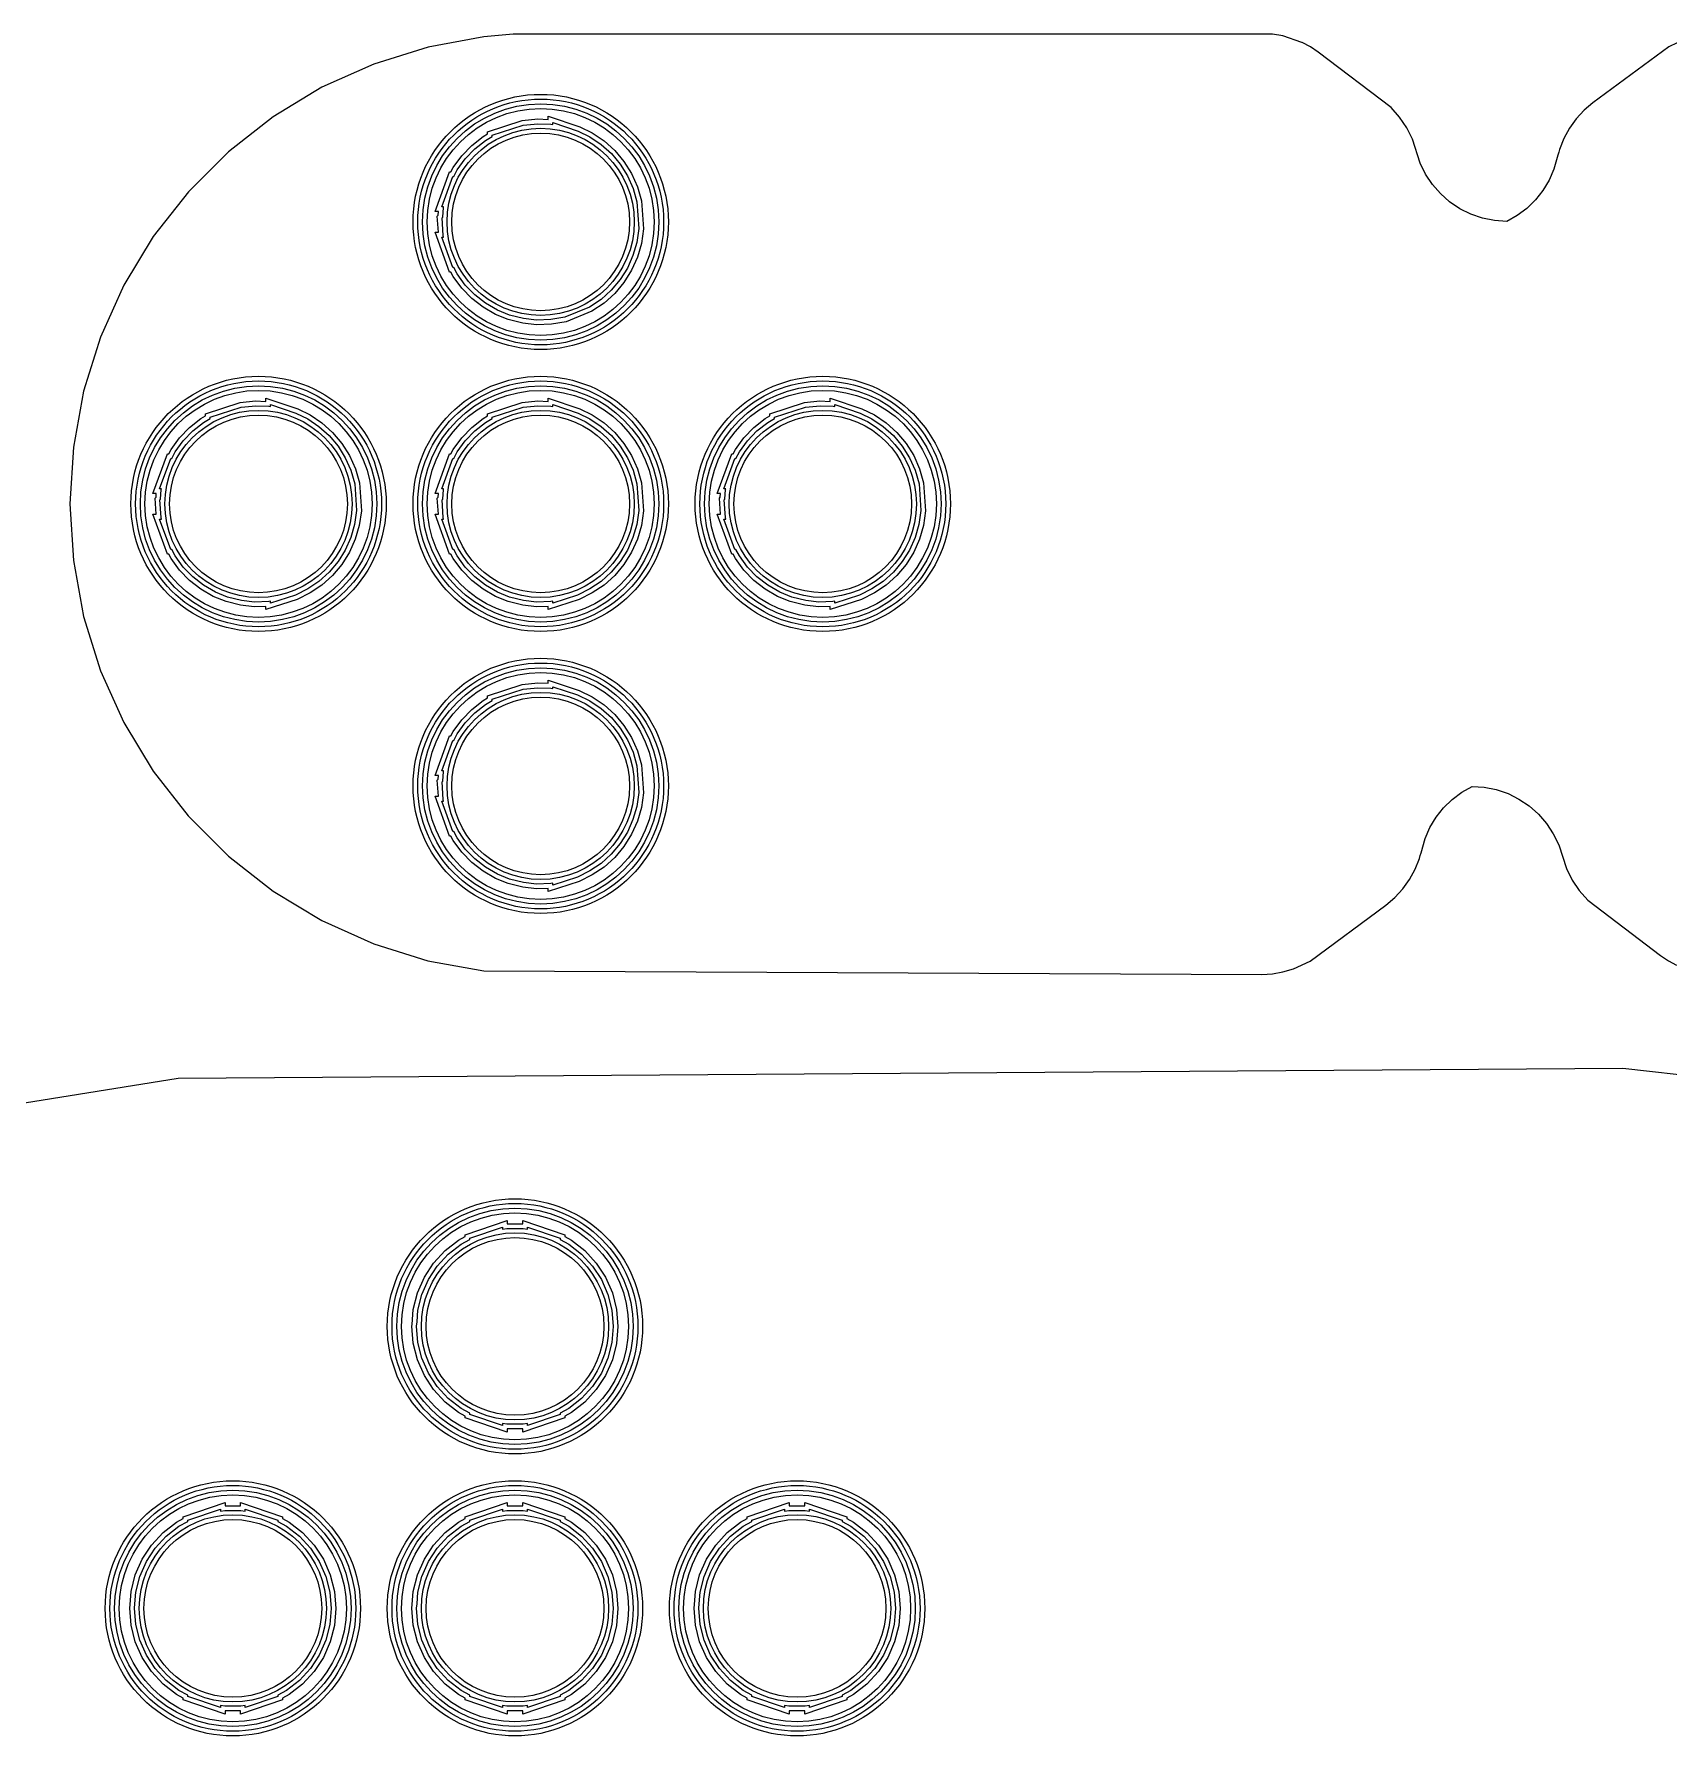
# Model space of a CAD drawing. Header units: millimetres. Extents: x -214 to 214, y -114 to 114.
# Drawn here: x -79.06 to -44.29, y 28.78 to 65 of the extents above; entities that cross this region are included whole.
import ezdxf

# ---------------------------------------------------------------- set-up
doc = ezdxf.new("R2010")
doc.units = ezdxf.units.MM
doc.layers.add('1', color=7, linetype='CONTINUOUS')

msp = doc.modelspace()

# ---------------------------------------------------------------- linework, layer by layer
at = {"layer": '1', "color": 0}
for p, q in [((-69.49, 64.936), (-70.679, 64.718)), ((-68.866, 64.992), (-69.49, 64.936)), ((-52.722, 64.996), (-68.866, 64.992)), ((-52.498, 64.958), (-52.722, 64.996)), ((-52.093, 64.818), (-52.498, 64.958)), ((-43.936, 64.892), (-44.291, 64.727)), ((-70.679, 64.718), (-71.833, 64.358)), ((-52.086, 64.814), (-52.093, 64.818)), ((-51.914, 64.723), (-52.086, 64.814)), ((-51.745, 64.61), (-51.914, 64.723)), ((-50.197, 63.43), (-51.745, 64.61)), ((-44.291, 64.727), (-45.905, 63.535)), ((-71.833, 64.358), (-72.935, 63.863)), ((-72.935, 63.863), (-73.969, 63.237)), ((-50.016, 63.227), (-50.197, 63.43)), ((-46.094, 63.374), (-46.262, 63.192)), ((-45.905, 63.535), (-46.094, 63.374)), ((-73.969, 63.237), (-74.921, 62.492)), ((-49.864, 63.002), (-50.016, 63.227)), ((-46.262, 63.192), (-46.405, 62.99)), ((-49.745, 62.757), (-49.864, 63.002)), ((-49.578, 62.252), (-49.745, 62.757)), ((-46.524, 62.772), (-46.615, 62.541)), ((-46.405, 62.99), (-46.524, 62.772)), ((-74.921, 62.492), (-75.776, 61.637)), ((-46.649, 62.422), (-46.736, 62.118)), ((-46.633, 62.482), (-46.649, 62.422)), ((-46.615, 62.541), (-46.633, 62.482)), ((-49.463, 62.016), (-49.578, 62.252)), ((-49.319, 61.797), (-49.463, 62.016)), ((-46.736, 62.118), (-46.838, 61.885)), ((-75.776, 61.637), (-76.521, 60.686)), ((-49.148, 61.6), (-49.319, 61.797)), ((-48.952, 61.426), (-49.148, 61.6)), ((-46.97, 61.665), (-47.129, 61.465)), ((-46.838, 61.885), (-46.97, 61.665)), ((-48.734, 61.279), (-48.952, 61.426)), ((-48.501, 61.163), (-48.734, 61.279)), ((-47.311, 61.287), (-47.515, 61.135)), ((-47.129, 61.465), (-47.311, 61.287)), ((-48.252, 61.078), (-48.501, 61.163)), ((-47.995, 61.026), (-48.252, 61.078)), ((-47.736, 61.009), (-47.995, 61.026)), ((-47.515, 61.135), (-47.736, 61.009)), ((-76.521, 60.686), (-77.147, 59.651)), ((-77.147, 59.651), (-77.643, 58.549)), ((-77.643, 58.549), (-78.003, 57.395)), ((-78.003, 57.395), (-78.221, 56.205)), ((-78.221, 56.205), (-78.294, 54.999)), ((-78.294, 54.999), (-78.221, 53.793)), ((-78.221, 53.793), (-78.003, 52.604)), ((-78.003, 52.604), (-77.643, 51.45)), ((-77.643, 51.45), (-77.147, 50.348)), ((-77.147, 50.348), (-76.521, 49.313)), ((-76.521, 49.313), (-75.777, 48.362)), ((-48.696, 48.863), (-48.475, 48.989)), ((-48.475, 48.989), (-48.216, 48.972)), ((-48.216, 48.972), (-47.959, 48.92)), ((-47.959, 48.92), (-47.71, 48.835)), ((-49.241, 48.332), (-49.083, 48.532)), ((-49.083, 48.532), (-48.9, 48.71)), ((-48.9, 48.71), (-48.696, 48.863)), ((-47.71, 48.835), (-47.477, 48.719)), ((-47.477, 48.719), (-47.258, 48.572)), ((-47.258, 48.572), (-47.062, 48.398)), ((-75.777, 48.362), (-74.922, 47.507)), ((-49.373, 48.113), (-49.241, 48.332)), ((-47.062, 48.398), (-46.892, 48.201)), ((-46.892, 48.201), (-46.748, 47.982)), ((-49.561, 47.577), (-49.475, 47.881)), ((-49.475, 47.881), (-49.373, 48.113)), ((-46.748, 47.982), (-46.633, 47.746)), ((-74.922, 47.507), (-73.97, 46.761)), ((-49.686, 47.226), (-49.595, 47.457)), ((-49.595, 47.457), (-49.577, 47.516)), ((-49.577, 47.516), (-49.561, 47.576)), ((-49.561, 47.576), (-49.561, 47.577)), ((-46.633, 47.746), (-46.465, 47.241)), ((-49.805, 47.008), (-49.686, 47.226)), ((-46.465, 47.241), (-46.346, 46.996)), ((-73.97, 46.761), (-72.936, 46.135)), ((-50.117, 46.624), (-49.949, 46.806)), ((-49.949, 46.806), (-49.805, 47.008)), ((-46.346, 46.996), (-46.195, 46.771)), ((-46.195, 46.771), (-46.014, 46.568)), ((-51.92, 45.271), (-50.306, 46.463)), ((-50.306, 46.463), (-50.117, 46.624)), ((-46.014, 46.568), (-44.465, 45.388)), ((-72.936, 46.135), (-71.834, 45.64)), ((-71.834, 45.64), (-70.68, 45.28)), ((-70.68, 45.28), (-69.49, 45.062)), ((-52.275, 45.106), (-51.92, 45.271)), ((-44.465, 45.388), (-44.297, 45.275)), ((-44.297, 45.275), (-44.125, 45.184)), ((-69.49, 45.062), (-52.948, 44.989)), ((-52.948, 44.989), (-52.722, 45.002)), ((-52.722, 45.002), (-52.498, 45.04)), ((-52.498, 45.04), (-52.275, 45.106)), ((-75.992, 42.776), (-82.304, 41.753)), ((-45.269, 42.989), (-75.992, 42.776)), ((21.179, 35.509), (-45.269, 42.989))]:
    msp.add_line(p, q, dxfattribs=at)
at = {"layer": '1', "color": 1}
for p, q in [((-69.412, 62.917), (-68.675, 63.155)), ((-69.312, 62.845), (-68.654, 63.057)), ((-68.675, 63.155), (-68.346, 63.189)), ((-68.654, 63.057), (-68.342, 63.088)), ((-68.346, 63.189), (-68.126, 63.181)), ((-68.342, 63.088), (-68.066, 63.078)), ((-68.126, 63.181), (-68.126, 63.25)), ((-68.126, 63.25), (-67.45, 63.025)), ((-68.066, 63.078), (-68.026, 63.071)), ((-68.026, 63.071), (-68.026, 63.111)), ((-68.026, 63.111), (-67.488, 62.932)), ((-67.45, 63.025), (-67.187, 62.895)), ((-69.75, 62.627), (-69.509, 62.814)), ((-69.683, 62.552), (-69.453, 62.731)), ((-69.509, 62.814), (-69.412, 62.87)), ((-69.453, 62.731), (-69.312, 62.813)), ((-69.412, 62.87), (-69.412, 62.917)), ((-69.312, 62.813), (-69.312, 62.845)), ((-67.488, 62.932), (-67.237, 62.808)), ((-67.237, 62.808), (-66.998, 62.647)), ((-67.187, 62.895), (-66.936, 62.726)), ((-66.998, 62.647), (-66.78, 62.451)), ((-66.936, 62.726), (-66.708, 62.521)), ((-70.142, 62.159), (-69.962, 62.406)), ((-70.057, 62.106), (-69.886, 62.342)), ((-69.962, 62.406), (-69.75, 62.627)), ((-69.886, 62.342), (-69.683, 62.552)), ((-66.78, 62.451), (-66.593, 62.228)), ((-66.708, 62.521), (-66.512, 62.287)), ((-66.512, 62.287), (-66.35, 62.029)), ((-70.53, 61.221), (-70.221, 62.067)), ((-70.387, 61.321), (-70.151, 61.967)), ((-70.221, 62.067), (-70.191, 62.067)), ((-70.191, 62.067), (-70.142, 62.159)), ((-70.151, 61.967), (-70.13, 61.967)), ((-70.13, 61.967), (-70.057, 62.106)), ((-66.593, 62.228), (-66.438, 61.981)), ((-66.438, 61.981), (-66.319, 61.713)), ((-66.35, 62.029), (-66.224, 61.748)), ((-66.319, 61.713), (-66.237, 61.427)), ((-66.224, 61.748), (-66.138, 61.444)), ((-70.458, 61.221), (-70.53, 61.221)), ((-70.464, 61.142), (-70.458, 61.221)), ((-70.347, 61.321), (-70.387, 61.321)), ((-70.366, 61.098), (-70.351, 61.303)), ((-70.351, 61.303), (-70.347, 61.321)), ((-66.237, 61.427), (-66.197, 60.858)), ((-66.138, 61.444), (-66.097, 60.854)), ((-70.483, 61.123), (-70.464, 61.142)), ((-70.459, 60.777), (-70.483, 61.123)), ((-70.38, 61.085), (-70.366, 61.098)), ((-70.354, 60.709), (-70.38, 61.085)), ((-66.197, 60.858), (-66.239, 60.563)), ((-66.097, 60.854), (-66.141, 60.542)), ((-70.221, 59.931), (-70.53, 60.777)), ((-70.53, 60.777), (-70.459, 60.777)), ((-70.151, 60.031), (-70.387, 60.677)), ((-70.387, 60.677), (-70.347, 60.677)), ((-70.347, 60.677), (-70.354, 60.709)), ((-66.239, 60.563), (-66.32, 60.282)), ((-66.141, 60.542), (-66.225, 60.248)), ((-66.32, 60.282), (-66.438, 60.017)), ((-66.225, 60.248), (-66.35, 59.969)), ((-70.191, 59.931), (-70.221, 59.931)), ((-70.142, 59.839), (-70.191, 59.931)), ((-70.13, 60.031), (-70.151, 60.031)), ((-69.962, 59.592), (-70.142, 59.839)), ((-70.057, 59.892), (-70.13, 60.031)), ((-69.886, 59.656), (-70.057, 59.892)), ((-66.593, 59.77), (-66.781, 59.546)), ((-66.438, 60.017), (-66.593, 59.77)), ((-66.35, 59.969), (-66.512, 59.711)), ((-69.75, 59.371), (-69.962, 59.592)), ((-69.683, 59.446), (-69.886, 59.656)), ((-69.453, 59.267), (-69.683, 59.446)), ((-66.781, 59.546), (-66.998, 59.351)), ((-66.709, 59.476), (-66.936, 59.272)), ((-66.512, 59.711), (-66.709, 59.476)), ((-69.509, 59.184), (-69.75, 59.371)), ((-69.245, 59.03), (-69.509, 59.184)), ((-69.2, 59.12), (-69.453, 59.267)), ((-68.975, 58.92), (-69.245, 59.03)), ((-68.944, 59.016), (-69.2, 59.12)), ((-67.244, 59.185), (-67.77, 58.972)), ((-67.196, 59.097), (-67.743, 58.875)), ((-66.998, 59.351), (-67.244, 59.185)), ((-66.936, 59.272), (-67.196, 59.097)), ((-68.665, 58.842), (-68.975, 58.92)), ((-68.647, 58.941), (-68.944, 59.016)), ((-68.374, 58.811), (-68.665, 58.842)), ((-68.37, 58.911), (-68.647, 58.941)), ((-68.056, 58.82), (-68.374, 58.811)), ((-68.067, 58.92), (-68.37, 58.911)), ((-67.77, 58.972), (-68.067, 58.92)), ((-67.743, 58.875), (-68.056, 58.82)), ((-74.126, 57.181), (-74.126, 57.25)), ((-74.126, 57.25), (-73.45, 57.025)), ((-68.126, 57.181), (-68.126, 57.25)), ((-68.126, 57.25), (-67.45, 57.025)), ((-62.126, 57.181), (-62.126, 57.25)), ((-62.126, 57.25), (-61.45, 57.025)), ((-75.509, 56.814), (-75.412, 56.87)), ((-75.412, 56.917), (-74.675, 57.155)), ((-75.412, 56.87), (-75.412, 56.917)), ((-75.312, 56.845), (-74.654, 57.057)), ((-74.675, 57.155), (-74.346, 57.189)), ((-74.654, 57.057), (-74.342, 57.088)), ((-74.346, 57.189), (-74.126, 57.181)), ((-74.342, 57.088), (-74.066, 57.078)), ((-74.066, 57.078), (-74.026, 57.071)), ((-74.026, 57.071), (-74.026, 57.111)), ((-74.026, 57.111), (-73.488, 56.932)), ((-73.488, 56.932), (-73.237, 56.808)), ((-73.45, 57.025), (-73.187, 56.895)), ((-73.187, 56.895), (-72.936, 56.726)), ((-69.509, 56.814), (-69.412, 56.87)), ((-69.412, 56.917), (-68.675, 57.155)), ((-69.412, 56.87), (-69.412, 56.917)), ((-69.312, 56.845), (-68.654, 57.057)), ((-68.675, 57.155), (-68.346, 57.189)), ((-68.654, 57.057), (-68.342, 57.088)), ((-68.346, 57.189), (-68.126, 57.181)), ((-68.342, 57.088), (-68.066, 57.078)), ((-68.066, 57.078), (-68.026, 57.071)), ((-68.026, 57.071), (-68.026, 57.111)), ((-68.026, 57.111), (-67.488, 56.932)), ((-67.488, 56.932), (-67.237, 56.808)), ((-67.45, 57.025), (-67.187, 56.895)), ((-67.187, 56.895), (-66.936, 56.726)), ((-63.509, 56.814), (-63.412, 56.87)), ((-63.412, 56.917), (-62.675, 57.155)), ((-63.412, 56.87), (-63.412, 56.917)), ((-63.312, 56.845), (-62.654, 57.057)), ((-62.675, 57.155), (-62.346, 57.189)), ((-62.654, 57.057), (-62.342, 57.088)), ((-62.346, 57.189), (-62.126, 57.181)), ((-62.342, 57.088), (-62.066, 57.078)), ((-62.066, 57.078), (-62.026, 57.071)), ((-62.026, 57.071), (-62.026, 57.111)), ((-62.026, 57.111), (-61.488, 56.932)), ((-61.488, 56.932), (-61.237, 56.808)), ((-61.45, 57.025), (-61.187, 56.895)), ((-61.187, 56.895), (-60.936, 56.726)), ((-75.962, 56.406), (-75.75, 56.627)), ((-75.886, 56.342), (-75.683, 56.552)), ((-75.75, 56.627), (-75.509, 56.814)), ((-75.683, 56.552), (-75.453, 56.731)), ((-75.453, 56.731), (-75.312, 56.813)), ((-75.312, 56.813), (-75.312, 56.845)), ((-73.237, 56.808), (-72.998, 56.647)), ((-72.998, 56.647), (-72.78, 56.451)), ((-72.936, 56.726), (-72.708, 56.521)), ((-72.708, 56.521), (-72.512, 56.287)), ((-69.962, 56.406), (-69.75, 56.627)), ((-69.886, 56.342), (-69.683, 56.552)), ((-69.75, 56.627), (-69.509, 56.814)), ((-69.683, 56.552), (-69.453, 56.731)), ((-69.453, 56.731), (-69.312, 56.813)), ((-69.312, 56.813), (-69.312, 56.845)), ((-67.237, 56.808), (-66.998, 56.647)), ((-66.998, 56.647), (-66.78, 56.451)), ((-66.936, 56.726), (-66.708, 56.521)), ((-66.708, 56.521), (-66.512, 56.287)), ((-63.962, 56.406), (-63.75, 56.627)), ((-63.886, 56.342), (-63.683, 56.552)), ((-63.75, 56.627), (-63.509, 56.814)), ((-63.683, 56.552), (-63.453, 56.731)), ((-63.453, 56.731), (-63.312, 56.813)), ((-63.312, 56.813), (-63.312, 56.845)), ((-61.237, 56.808), (-60.998, 56.647)), ((-60.998, 56.647), (-60.78, 56.451)), ((-60.936, 56.726), (-60.708, 56.521)), ((-60.708, 56.521), (-60.512, 56.287)), ((-76.191, 56.067), (-76.142, 56.159)), ((-76.142, 56.159), (-75.962, 56.406)), ((-76.057, 56.106), (-75.886, 56.342)), ((-72.78, 56.451), (-72.593, 56.228)), ((-72.593, 56.228), (-72.438, 55.981)), ((-72.512, 56.287), (-72.35, 56.029)), ((-70.191, 56.067), (-70.142, 56.159)), ((-70.142, 56.159), (-69.962, 56.406)), ((-70.057, 56.106), (-69.886, 56.342)), ((-66.78, 56.451), (-66.593, 56.228)), ((-66.593, 56.228), (-66.438, 55.981)), ((-66.512, 56.287), (-66.35, 56.029)), ((-64.191, 56.067), (-64.142, 56.159)), ((-64.142, 56.159), (-63.962, 56.406)), ((-64.057, 56.106), (-63.886, 56.342)), ((-60.78, 56.451), (-60.593, 56.228)), ((-60.593, 56.228), (-60.438, 55.981)), ((-60.512, 56.287), (-60.35, 56.029)), ((-76.53, 55.221), (-76.221, 56.067)), ((-76.387, 55.321), (-76.151, 55.967)), ((-76.221, 56.067), (-76.191, 56.067)), ((-76.151, 55.967), (-76.13, 55.967)), ((-76.13, 55.967), (-76.057, 56.106)), ((-72.438, 55.981), (-72.319, 55.713)), ((-72.35, 56.029), (-72.224, 55.748)), ((-70.53, 55.221), (-70.221, 56.067)), ((-70.387, 55.321), (-70.151, 55.967)), ((-70.221, 56.067), (-70.191, 56.067)), ((-70.151, 55.967), (-70.13, 55.967)), ((-70.13, 55.967), (-70.057, 56.106)), ((-66.438, 55.981), (-66.319, 55.713)), ((-66.35, 56.029), (-66.224, 55.748)), ((-64.53, 55.221), (-64.221, 56.067)), ((-64.387, 55.321), (-64.151, 55.967)), ((-64.221, 56.067), (-64.191, 56.067)), ((-64.151, 55.967), (-64.13, 55.967)), ((-64.13, 55.967), (-64.057, 56.106)), ((-60.438, 55.981), (-60.319, 55.713)), ((-60.35, 56.029), (-60.224, 55.748)), ((-72.319, 55.713), (-72.237, 55.427)), ((-72.237, 55.427), (-72.197, 54.858)), ((-72.224, 55.748), (-72.138, 55.444)), ((-72.138, 55.444), (-72.097, 54.854)), ((-66.319, 55.713), (-66.237, 55.427)), ((-66.237, 55.427), (-66.197, 54.858)), ((-66.224, 55.748), (-66.138, 55.444)), ((-66.138, 55.444), (-66.097, 54.854)), ((-60.319, 55.713), (-60.237, 55.427)), ((-60.237, 55.427), (-60.197, 54.858)), ((-60.224, 55.748), (-60.138, 55.444)), ((-60.138, 55.444), (-60.097, 54.854)), ((-76.458, 55.221), (-76.53, 55.221)), ((-76.483, 55.123), (-76.464, 55.142)), ((-76.459, 54.777), (-76.483, 55.123)), ((-76.464, 55.142), (-76.458, 55.221)), ((-76.347, 55.321), (-76.387, 55.321)), ((-76.38, 55.085), (-76.366, 55.098)), ((-76.354, 54.709), (-76.38, 55.085)), ((-76.366, 55.098), (-76.351, 55.303)), ((-76.351, 55.303), (-76.347, 55.321)), ((-70.458, 55.221), (-70.53, 55.221)), ((-70.483, 55.123), (-70.464, 55.142)), ((-70.459, 54.777), (-70.483, 55.123)), ((-70.464, 55.142), (-70.458, 55.221)), ((-70.347, 55.321), (-70.387, 55.321)), ((-70.38, 55.085), (-70.366, 55.098)), ((-70.354, 54.709), (-70.38, 55.085)), ((-70.366, 55.098), (-70.351, 55.303)), ((-70.351, 55.303), (-70.347, 55.321)), ((-64.458, 55.221), (-64.53, 55.221)), ((-64.483, 55.123), (-64.464, 55.142)), ((-64.459, 54.777), (-64.483, 55.123)), ((-64.464, 55.142), (-64.458, 55.221)), ((-64.347, 55.321), (-64.387, 55.321)), ((-64.38, 55.085), (-64.366, 55.098)), ((-64.354, 54.709), (-64.38, 55.085)), ((-64.366, 55.098), (-64.351, 55.303)), ((-64.351, 55.303), (-64.347, 55.321)), ((-76.221, 53.931), (-76.53, 54.777)), ((-76.53, 54.777), (-76.459, 54.777)), ((-76.347, 54.677), (-76.354, 54.709)), ((-72.197, 54.858), (-72.239, 54.563)), ((-72.097, 54.854), (-72.141, 54.542)), ((-70.221, 53.931), (-70.53, 54.777)), ((-70.53, 54.777), (-70.459, 54.777)), ((-70.347, 54.677), (-70.354, 54.709)), ((-66.197, 54.858), (-66.239, 54.563)), ((-66.097, 54.854), (-66.141, 54.542)), ((-64.221, 53.931), (-64.53, 54.777)), ((-64.53, 54.777), (-64.459, 54.777)), ((-64.347, 54.677), (-64.354, 54.709)), ((-60.197, 54.858), (-60.239, 54.563)), ((-60.097, 54.854), (-60.141, 54.542)), ((-76.151, 54.031), (-76.387, 54.677)), ((-76.387, 54.677), (-76.347, 54.677)), ((-72.239, 54.563), (-72.32, 54.282)), ((-72.141, 54.542), (-72.225, 54.248)), ((-70.151, 54.031), (-70.387, 54.677)), ((-70.387, 54.677), (-70.347, 54.677)), ((-66.239, 54.563), (-66.32, 54.282)), ((-66.141, 54.542), (-66.225, 54.248)), ((-64.151, 54.031), (-64.387, 54.677)), ((-64.387, 54.677), (-64.347, 54.677)), ((-60.239, 54.563), (-60.32, 54.282)), ((-60.141, 54.542), (-60.225, 54.248)), ((-76.13, 54.031), (-76.151, 54.031)), ((-76.057, 53.892), (-76.13, 54.031)), ((-72.438, 54.017), (-72.593, 53.77)), ((-72.35, 53.969), (-72.512, 53.711)), ((-72.32, 54.282), (-72.438, 54.017)), ((-72.225, 54.248), (-72.35, 53.969)), ((-70.13, 54.031), (-70.151, 54.031)), ((-70.057, 53.892), (-70.13, 54.031)), ((-66.438, 54.017), (-66.593, 53.77)), ((-66.35, 53.969), (-66.512, 53.711)), ((-66.32, 54.282), (-66.438, 54.017)), ((-66.225, 54.248), (-66.35, 53.969)), ((-64.13, 54.031), (-64.151, 54.031)), ((-64.057, 53.892), (-64.13, 54.031)), ((-60.438, 54.017), (-60.593, 53.77)), ((-60.35, 53.969), (-60.512, 53.711)), ((-60.32, 54.282), (-60.438, 54.017)), ((-60.225, 54.248), (-60.35, 53.969)), ((-76.191, 53.931), (-76.221, 53.931)), ((-76.142, 53.839), (-76.191, 53.931)), ((-75.962, 53.592), (-76.142, 53.839)), ((-75.886, 53.656), (-76.057, 53.892)), ((-75.683, 53.446), (-75.886, 53.656)), ((-72.593, 53.77), (-72.781, 53.546)), ((-72.512, 53.711), (-72.709, 53.476)), ((-70.191, 53.931), (-70.221, 53.931)), ((-70.142, 53.839), (-70.191, 53.931)), ((-69.962, 53.592), (-70.142, 53.839)), ((-69.886, 53.656), (-70.057, 53.892)), ((-69.683, 53.446), (-69.886, 53.656)), ((-66.593, 53.77), (-66.781, 53.546)), ((-66.512, 53.711), (-66.709, 53.476)), ((-64.191, 53.931), (-64.221, 53.931)), ((-64.142, 53.839), (-64.191, 53.931)), ((-63.962, 53.592), (-64.142, 53.839)), ((-63.886, 53.656), (-64.057, 53.892)), ((-63.683, 53.446), (-63.886, 53.656)), ((-60.593, 53.77), (-60.781, 53.546)), ((-60.512, 53.711), (-60.709, 53.476)), ((-75.75, 53.371), (-75.962, 53.592)), ((-75.509, 53.184), (-75.75, 53.371)), ((-75.453, 53.267), (-75.683, 53.446)), ((-75.2, 53.12), (-75.453, 53.267)), ((-72.998, 53.351), (-73.238, 53.189)), ((-72.936, 53.272), (-73.187, 53.103)), ((-72.781, 53.546), (-72.998, 53.351)), ((-72.709, 53.476), (-72.936, 53.272)), ((-69.75, 53.371), (-69.962, 53.592)), ((-69.509, 53.184), (-69.75, 53.371)), ((-69.453, 53.267), (-69.683, 53.446)), ((-69.2, 53.12), (-69.453, 53.267)), ((-66.998, 53.351), (-67.238, 53.189)), ((-66.936, 53.272), (-67.187, 53.103)), ((-66.781, 53.546), (-66.998, 53.351)), ((-66.709, 53.476), (-66.936, 53.272)), ((-63.75, 53.371), (-63.962, 53.592)), ((-63.509, 53.184), (-63.75, 53.371)), ((-63.453, 53.267), (-63.683, 53.446)), ((-63.2, 53.12), (-63.453, 53.267)), ((-60.998, 53.351), (-61.238, 53.189)), ((-60.936, 53.272), (-61.187, 53.103)), ((-60.781, 53.546), (-60.998, 53.351)), ((-60.709, 53.476), (-60.936, 53.272)), ((-75.245, 53.03), (-75.509, 53.184)), ((-74.975, 52.92), (-75.245, 53.03)), ((-74.944, 53.016), (-75.2, 53.12)), ((-74.665, 52.842), (-74.975, 52.92)), ((-74.647, 52.941), (-74.944, 53.016)), ((-74.37, 52.911), (-74.647, 52.941)), ((-74.067, 52.92), (-74.37, 52.911)), ((-73.463, 52.967), (-74.126, 52.75)), ((-74.026, 52.927), (-74.067, 52.92)), ((-73.5, 53.06), (-74.026, 52.888)), ((-74.026, 52.888), (-74.026, 52.927)), ((-73.238, 53.189), (-73.5, 53.06)), ((-73.187, 53.103), (-73.463, 52.967)), ((-69.245, 53.03), (-69.509, 53.184)), ((-68.975, 52.92), (-69.245, 53.03)), ((-68.944, 53.016), (-69.2, 53.12)), ((-68.665, 52.842), (-68.975, 52.92)), ((-68.647, 52.941), (-68.944, 53.016)), ((-68.37, 52.911), (-68.647, 52.941)), ((-68.067, 52.92), (-68.37, 52.911)), ((-67.463, 52.967), (-68.126, 52.75)), ((-68.026, 52.927), (-68.067, 52.92)), ((-67.5, 53.06), (-68.026, 52.888)), ((-68.026, 52.888), (-68.026, 52.927)), ((-67.238, 53.189), (-67.5, 53.06)), ((-67.187, 53.103), (-67.463, 52.967)), ((-63.245, 53.03), (-63.509, 53.184)), ((-62.975, 52.92), (-63.245, 53.03)), ((-62.944, 53.016), (-63.2, 53.12)), ((-62.665, 52.842), (-62.975, 52.92)), ((-62.647, 52.941), (-62.944, 53.016)), ((-62.37, 52.911), (-62.647, 52.941)), ((-62.067, 52.92), (-62.37, 52.911)), ((-61.463, 52.967), (-62.126, 52.75)), ((-62.026, 52.927), (-62.067, 52.92)), ((-61.5, 53.06), (-62.026, 52.888)), ((-62.026, 52.888), (-62.026, 52.927)), ((-61.238, 53.189), (-61.5, 53.06)), ((-61.187, 53.103), (-61.463, 52.967)), ((-74.374, 52.811), (-74.665, 52.842)), ((-74.126, 52.818), (-74.374, 52.811)), ((-74.126, 52.75), (-74.126, 52.818)), ((-68.374, 52.811), (-68.665, 52.842)), ((-68.126, 52.818), (-68.374, 52.811)), ((-68.126, 52.75), (-68.126, 52.818)), ((-62.374, 52.811), (-62.665, 52.842)), ((-62.126, 52.818), (-62.374, 52.811)), ((-62.126, 52.75), (-62.126, 52.818)), ((-69.412, 50.917), (-68.675, 51.155)), ((-68.675, 51.155), (-68.346, 51.189)), ((-68.654, 51.057), (-68.342, 51.088)), ((-68.346, 51.189), (-68.126, 51.181)), ((-68.342, 51.088), (-68.066, 51.078)), ((-68.126, 51.181), (-68.126, 51.248)), ((-68.126, 51.248), (-67.463, 51.031)), ((-68.066, 51.078), (-68.026, 51.071)), ((-68.026, 51.071), (-68.026, 51.11)), ((-68.026, 51.11), (-67.5, 50.938)), ((-69.75, 50.627), (-69.509, 50.814)), ((-69.683, 50.552), (-69.453, 50.731)), ((-69.509, 50.814), (-69.412, 50.87)), ((-69.453, 50.731), (-69.312, 50.813)), ((-69.412, 50.87), (-69.412, 50.917)), ((-69.312, 50.845), (-68.654, 51.057)), ((-69.312, 50.813), (-69.312, 50.845)), ((-67.5, 50.938), (-67.238, 50.809)), ((-67.463, 51.031), (-67.187, 50.895)), ((-67.238, 50.809), (-66.998, 50.647)), ((-67.187, 50.895), (-66.936, 50.726)), ((-66.936, 50.726), (-66.708, 50.521)), ((-70.142, 50.159), (-69.962, 50.406)), ((-70.057, 50.106), (-69.886, 50.342)), ((-69.962, 50.406), (-69.75, 50.627)), ((-69.886, 50.342), (-69.683, 50.552)), ((-66.998, 50.647), (-66.78, 50.451)), ((-66.78, 50.451), (-66.593, 50.228)), ((-66.708, 50.521), (-66.512, 50.287)), ((-70.53, 49.221), (-70.221, 50.067)), ((-70.221, 50.067), (-70.191, 50.067)), ((-70.191, 50.067), (-70.142, 50.159)), ((-70.13, 49.967), (-70.057, 50.106)), ((-66.593, 50.228), (-66.438, 49.981)), ((-66.512, 50.287), (-66.35, 50.029)), ((-66.438, 49.981), (-66.319, 49.713)), ((-66.35, 50.029), (-66.224, 49.748)), ((-70.387, 49.321), (-70.151, 49.967)), ((-70.151, 49.967), (-70.13, 49.967)), ((-66.319, 49.713), (-66.237, 49.427)), ((-66.224, 49.748), (-66.138, 49.444)), ((-70.347, 49.321), (-70.387, 49.321)), ((-70.366, 49.098), (-70.351, 49.303)), ((-70.351, 49.303), (-70.347, 49.321)), ((-66.237, 49.427), (-66.197, 48.858)), ((-66.138, 49.444), (-66.097, 48.854)), ((-70.458, 49.221), (-70.53, 49.221)), ((-70.483, 49.123), (-70.464, 49.142)), ((-70.459, 48.777), (-70.483, 49.123)), ((-70.464, 49.142), (-70.458, 49.221)), ((-70.38, 49.085), (-70.366, 49.098)), ((-70.354, 48.709), (-70.38, 49.085)), ((-70.221, 47.931), (-70.53, 48.777)), ((-70.53, 48.777), (-70.459, 48.777)), ((-70.151, 48.031), (-70.387, 48.677)), ((-70.387, 48.677), (-70.347, 48.677)), ((-70.347, 48.677), (-70.354, 48.709)), ((-66.239, 48.563), (-66.32, 48.282)), ((-66.197, 48.858), (-66.239, 48.563)), ((-66.141, 48.542), (-66.225, 48.248)), ((-66.097, 48.854), (-66.141, 48.542)), ((-66.32, 48.282), (-66.438, 48.017)), ((-66.225, 48.248), (-66.35, 47.969)), ((-70.191, 47.931), (-70.221, 47.931)), ((-70.142, 47.839), (-70.191, 47.931)), ((-70.13, 48.031), (-70.151, 48.031)), ((-69.962, 47.592), (-70.142, 47.839)), ((-70.057, 47.892), (-70.13, 48.031)), ((-69.886, 47.656), (-70.057, 47.892)), ((-66.438, 48.017), (-66.593, 47.77)), ((-66.35, 47.969), (-66.512, 47.711)), ((-69.75, 47.371), (-69.962, 47.592)), ((-69.683, 47.446), (-69.886, 47.656)), ((-69.453, 47.267), (-69.683, 47.446)), ((-66.781, 47.546), (-66.998, 47.351)), ((-66.709, 47.476), (-66.936, 47.272)), ((-66.593, 47.77), (-66.781, 47.546)), ((-66.512, 47.711), (-66.709, 47.476)), ((-69.509, 47.184), (-69.75, 47.371)), ((-69.245, 47.03), (-69.509, 47.184)), ((-69.2, 47.12), (-69.453, 47.267)), ((-68.944, 47.016), (-69.2, 47.12)), ((-67.238, 47.189), (-67.5, 47.06)), ((-67.187, 47.103), (-67.463, 46.967)), ((-66.998, 47.351), (-67.238, 47.189)), ((-66.936, 47.272), (-67.187, 47.103)), ((-68.975, 46.92), (-69.245, 47.03)), ((-68.665, 46.842), (-68.975, 46.92)), ((-68.647, 46.941), (-68.944, 47.016)), ((-68.374, 46.811), (-68.665, 46.842)), ((-68.37, 46.911), (-68.647, 46.941)), ((-68.126, 46.818), (-68.374, 46.811)), ((-68.067, 46.92), (-68.37, 46.911)), ((-67.463, 46.967), (-68.126, 46.75)), ((-68.126, 46.75), (-68.126, 46.818)), ((-68.026, 46.927), (-68.067, 46.92)), ((-67.5, 47.06), (-68.026, 46.888)), ((-68.026, 46.888), (-68.026, 46.927)), ((-69.889, 39.446), (-68.995, 39.753)), ((-69.789, 39.375), (-69.095, 39.613)), ((-69.095, 39.613), (-69.095, 39.568)), ((-69.095, 39.568), (-69.002, 39.584)), ((-69.002, 39.584), (-68.659, 39.584)), ((-68.995, 39.753), (-68.995, 39.684)), ((-68.995, 39.684), (-68.666, 39.684)), ((-68.666, 39.684), (-68.666, 39.753)), ((-68.666, 39.753), (-67.772, 39.446)), ((-68.659, 39.584), (-68.566, 39.568)), ((-68.566, 39.568), (-68.566, 39.613)), ((-68.566, 39.613), (-67.872, 39.375)), ((-70.561, 38.845), (-70.315, 39.111)), ((-70.315, 39.111), (-70.03, 39.334)), ((-70.247, 39.038), (-69.975, 39.25)), ((-70.03, 39.334), (-69.889, 39.41)), ((-69.975, 39.25), (-69.789, 39.35)), ((-69.889, 39.41), (-69.889, 39.446)), ((-69.789, 39.35), (-69.789, 39.375)), ((-67.872, 39.375), (-67.872, 39.35)), ((-67.872, 39.35), (-67.686, 39.25)), ((-67.772, 39.446), (-67.772, 39.41)), ((-67.772, 39.41), (-67.631, 39.334)), ((-67.686, 39.25), (-67.414, 39.038)), ((-67.631, 39.334), (-67.346, 39.111)), ((-67.346, 39.111), (-67.1, 38.845)), ((-70.757, 38.543), (-70.561, 38.845)), ((-70.668, 38.496), (-70.481, 38.783)), ((-70.481, 38.783), (-70.247, 39.038)), ((-67.414, 39.038), (-67.18, 38.783)), ((-67.18, 38.783), (-66.993, 38.496)), ((-67.1, 38.845), (-66.904, 38.543)), ((-70.904, 38.211), (-70.757, 38.543)), ((-70.809, 38.178), (-70.668, 38.496)), ((-66.993, 38.496), (-66.852, 38.178)), ((-66.904, 38.543), (-66.757, 38.211)), ((-70.992, 37.86), (-70.904, 38.211)), ((-70.893, 37.844), (-70.809, 38.178)), ((-66.852, 38.178), (-66.768, 37.844)), ((-66.757, 38.211), (-66.669, 37.86)), ((-71.018, 37.542), (-70.992, 37.86)), ((-70.913, 37.595), (-70.893, 37.844)), ((-66.768, 37.844), (-66.739, 37.499)), ((-66.669, 37.86), (-66.639, 37.499)), ((-71.022, 37.503), (-71.018, 37.542)), ((-70.992, 37.14), (-71.022, 37.503)), ((-70.922, 37.503), (-70.913, 37.595)), ((-70.893, 37.156), (-70.922, 37.503)), ((-66.739, 37.499), (-66.768, 37.155)), ((-66.639, 37.499), (-66.669, 37.138)), ((-70.904, 36.789), (-70.992, 37.14)), ((-70.809, 36.822), (-70.893, 37.156)), ((-66.768, 37.155), (-66.853, 36.819)), ((-66.669, 37.138), (-66.758, 36.787)), ((-70.757, 36.457), (-70.904, 36.789)), ((-70.668, 36.504), (-70.809, 36.822)), ((-66.853, 36.819), (-66.993, 36.504)), ((-66.758, 36.787), (-66.904, 36.457)), ((-70.561, 36.155), (-70.757, 36.457)), ((-70.481, 36.217), (-70.668, 36.504)), ((-70.247, 35.962), (-70.481, 36.217)), ((-67.18, 36.217), (-67.415, 35.961)), ((-66.993, 36.504), (-67.18, 36.217)), ((-66.904, 36.457), (-67.1, 36.155)), ((-70.315, 35.889), (-70.561, 36.155)), ((-70.03, 35.666), (-70.315, 35.889)), ((-69.975, 35.75), (-70.247, 35.962)), ((-67.415, 35.961), (-67.686, 35.75)), ((-67.347, 35.888), (-67.631, 35.666)), ((-67.1, 36.155), (-67.347, 35.888)), ((-69.889, 35.59), (-70.03, 35.666)), ((-69.789, 35.65), (-69.975, 35.75)), ((-69.889, 35.554), (-69.889, 35.59)), ((-68.995, 35.247), (-69.889, 35.554)), ((-69.789, 35.625), (-69.789, 35.65)), ((-69.095, 35.387), (-69.789, 35.625)), ((-67.772, 35.554), (-68.666, 35.247)), ((-67.872, 35.625), (-68.566, 35.387)), ((-67.686, 35.75), (-67.872, 35.65)), ((-67.872, 35.65), (-67.872, 35.625)), ((-67.631, 35.666), (-67.772, 35.59)), ((-67.772, 35.59), (-67.772, 35.554)), ((-69.002, 35.416), (-69.095, 35.432)), ((-69.095, 35.432), (-69.095, 35.387)), ((-68.659, 35.416), (-69.002, 35.416)), ((-68.666, 35.316), (-68.995, 35.316)), ((-68.995, 35.316), (-68.995, 35.247)), ((-68.666, 35.247), (-68.666, 35.316)), ((-68.566, 35.432), (-68.659, 35.416)), ((-68.566, 35.387), (-68.566, 35.432)), ((-75.889, 33.446), (-74.995, 33.753)), ((-74.995, 33.753), (-74.995, 33.684)), ((-74.995, 33.684), (-74.666, 33.684)), ((-74.666, 33.684), (-74.666, 33.753)), ((-74.666, 33.753), (-73.772, 33.446)), ((-69.889, 33.446), (-68.995, 33.753)), ((-68.995, 33.753), (-68.995, 33.684)), ((-68.995, 33.684), (-68.666, 33.684)), ((-68.666, 33.684), (-68.666, 33.753)), ((-68.666, 33.753), (-67.772, 33.446)), ((-63.889, 33.446), (-62.995, 33.753)), ((-62.995, 33.753), (-62.995, 33.684)), ((-62.995, 33.684), (-62.666, 33.684)), ((-62.666, 33.684), (-62.666, 33.753)), ((-62.666, 33.753), (-61.772, 33.446)), ((-76.315, 33.111), (-76.03, 33.334)), ((-76.03, 33.334), (-75.889, 33.41)), ((-75.975, 33.25), (-75.789, 33.35)), ((-75.889, 33.41), (-75.889, 33.446)), ((-75.789, 33.375), (-75.095, 33.613)), ((-75.789, 33.35), (-75.789, 33.375)), ((-75.095, 33.613), (-75.095, 33.568)), ((-75.095, 33.568), (-75.002, 33.584)), ((-75.002, 33.584), (-74.659, 33.584)), ((-74.659, 33.584), (-74.566, 33.568)), ((-74.566, 33.568), (-74.566, 33.613)), ((-74.566, 33.613), (-73.872, 33.375)), ((-73.872, 33.375), (-73.872, 33.35)), ((-73.872, 33.35), (-73.686, 33.25)), ((-73.772, 33.446), (-73.772, 33.41)), ((-73.772, 33.41), (-73.631, 33.334)), ((-73.631, 33.334), (-73.346, 33.111)), ((-70.315, 33.111), (-70.03, 33.334)), ((-70.03, 33.334), (-69.889, 33.41)), ((-69.975, 33.25), (-69.789, 33.35)), ((-69.889, 33.41), (-69.889, 33.446)), ((-69.789, 33.375), (-69.095, 33.613)), ((-69.789, 33.35), (-69.789, 33.375)), ((-69.095, 33.613), (-69.095, 33.568)), ((-69.095, 33.568), (-69.002, 33.584)), ((-69.002, 33.584), (-68.659, 33.584)), ((-68.659, 33.584), (-68.566, 33.568)), ((-68.566, 33.568), (-68.566, 33.613)), ((-68.566, 33.613), (-67.872, 33.375)), ((-67.872, 33.375), (-67.872, 33.35)), ((-67.872, 33.35), (-67.686, 33.25)), ((-67.772, 33.446), (-67.772, 33.41)), ((-67.772, 33.41), (-67.631, 33.334)), ((-67.631, 33.334), (-67.346, 33.111)), ((-64.315, 33.111), (-64.03, 33.334)), ((-64.03, 33.334), (-63.889, 33.41)), ((-63.975, 33.25), (-63.789, 33.35)), ((-63.889, 33.41), (-63.889, 33.446)), ((-63.789, 33.375), (-63.095, 33.613)), ((-63.789, 33.35), (-63.789, 33.375)), ((-63.095, 33.613), (-63.095, 33.568)), ((-63.095, 33.568), (-63.002, 33.584)), ((-63.002, 33.584), (-62.659, 33.584)), ((-62.659, 33.584), (-62.566, 33.568)), ((-62.566, 33.568), (-62.566, 33.613)), ((-62.566, 33.613), (-61.872, 33.375)), ((-61.872, 33.375), (-61.872, 33.35)), ((-61.872, 33.35), (-61.686, 33.25)), ((-61.772, 33.446), (-61.772, 33.41)), ((-61.772, 33.41), (-61.631, 33.334)), ((-61.631, 33.334), (-61.346, 33.111)), ((-76.561, 32.845), (-76.315, 33.111)), ((-76.481, 32.783), (-76.247, 33.038)), ((-76.247, 33.038), (-75.975, 33.25)), ((-73.686, 33.25), (-73.414, 33.038)), ((-73.414, 33.038), (-73.18, 32.783)), ((-73.346, 33.111), (-73.1, 32.845)), ((-70.561, 32.845), (-70.315, 33.111)), ((-70.481, 32.783), (-70.247, 33.038)), ((-70.247, 33.038), (-69.975, 33.25)), ((-67.686, 33.25), (-67.414, 33.038)), ((-67.414, 33.038), (-67.18, 32.783)), ((-67.346, 33.111), (-67.1, 32.845)), ((-64.561, 32.845), (-64.315, 33.111)), ((-64.481, 32.783), (-64.247, 33.038)), ((-64.247, 33.038), (-63.975, 33.25)), ((-61.686, 33.25), (-61.414, 33.038)), ((-61.414, 33.038), (-61.18, 32.783)), ((-61.346, 33.111), (-61.101, 32.845)), ((-76.757, 32.543), (-76.561, 32.845)), ((-76.668, 32.496), (-76.481, 32.783)), ((-73.18, 32.783), (-72.993, 32.496)), ((-73.1, 32.845), (-72.904, 32.543)), ((-70.757, 32.543), (-70.561, 32.845)), ((-70.668, 32.496), (-70.481, 32.783)), ((-67.18, 32.783), (-66.993, 32.496)), ((-67.1, 32.845), (-66.904, 32.543)), ((-64.757, 32.543), (-64.561, 32.845)), ((-64.668, 32.496), (-64.481, 32.783)), ((-61.18, 32.783), (-60.992, 32.496)), ((-61.101, 32.845), (-60.903, 32.543)), ((-76.904, 32.211), (-76.757, 32.543)), ((-76.809, 32.178), (-76.668, 32.496)), ((-72.993, 32.496), (-72.852, 32.178)), ((-72.904, 32.543), (-72.757, 32.211)), ((-70.904, 32.211), (-70.757, 32.543)), ((-70.809, 32.178), (-70.668, 32.496)), ((-66.993, 32.496), (-66.852, 32.178)), ((-66.904, 32.543), (-66.757, 32.211)), ((-64.904, 32.211), (-64.757, 32.543)), ((-64.809, 32.178), (-64.668, 32.496)), ((-60.992, 32.496), (-60.852, 32.178)), ((-60.903, 32.543), (-60.757, 32.211)), ((-76.992, 31.86), (-76.904, 32.211)), ((-76.893, 31.844), (-76.809, 32.178)), ((-72.852, 32.178), (-72.768, 31.844)), ((-72.757, 32.211), (-72.669, 31.86)), ((-70.992, 31.86), (-70.904, 32.211)), ((-70.893, 31.844), (-70.809, 32.178)), ((-66.852, 32.178), (-66.768, 31.844)), ((-66.757, 32.211), (-66.669, 31.86)), ((-64.992, 31.86), (-64.904, 32.211)), ((-64.893, 31.844), (-64.809, 32.178)), ((-60.852, 32.178), (-60.768, 31.844)), ((-60.757, 32.211), (-60.669, 31.86)), ((-77.022, 31.503), (-77.014, 31.583)), ((-77.014, 31.583), (-76.992, 31.86)), ((-76.922, 31.503), (-76.913, 31.595)), ((-76.913, 31.595), (-76.893, 31.844)), ((-72.768, 31.844), (-72.739, 31.499)), ((-72.669, 31.86), (-72.639, 31.499)), ((-71.022, 31.503), (-71.014, 31.583)), ((-71.014, 31.583), (-70.992, 31.86)), ((-70.922, 31.503), (-70.913, 31.595)), ((-70.913, 31.595), (-70.893, 31.844)), ((-66.768, 31.844), (-66.739, 31.499)), ((-66.669, 31.86), (-66.639, 31.499)), ((-65.022, 31.503), (-65.014, 31.583)), ((-65.014, 31.583), (-64.992, 31.86)), ((-64.922, 31.503), (-64.913, 31.595)), ((-64.913, 31.595), (-64.893, 31.844)), ((-60.768, 31.844), (-60.739, 31.499)), ((-60.669, 31.86), (-60.639, 31.499)), ((-76.992, 31.14), (-77.022, 31.503)), ((-76.893, 31.156), (-76.922, 31.503)), ((-76.809, 30.822), (-76.893, 31.156)), ((-72.768, 31.155), (-72.853, 30.819)), ((-72.739, 31.499), (-72.768, 31.155)), ((-72.639, 31.499), (-72.669, 31.138)), ((-70.992, 31.14), (-71.022, 31.503)), ((-70.893, 31.156), (-70.922, 31.503)), ((-70.809, 30.822), (-70.893, 31.156)), ((-66.768, 31.155), (-66.853, 30.819)), ((-66.739, 31.499), (-66.768, 31.155)), ((-66.639, 31.499), (-66.669, 31.138)), ((-64.992, 31.14), (-65.022, 31.503)), ((-64.893, 31.156), (-64.922, 31.503)), ((-64.809, 30.822), (-64.893, 31.156)), ((-60.768, 31.155), (-60.853, 30.82)), ((-60.739, 31.499), (-60.768, 31.155)), ((-60.639, 31.499), (-60.669, 31.138)), ((-76.904, 30.789), (-76.992, 31.14)), ((-76.757, 30.457), (-76.904, 30.789)), ((-76.668, 30.504), (-76.809, 30.822)), ((-72.853, 30.819), (-72.993, 30.504)), ((-72.758, 30.787), (-72.904, 30.457)), ((-72.669, 31.138), (-72.758, 30.787)), ((-70.904, 30.789), (-70.992, 31.14)), ((-70.757, 30.457), (-70.904, 30.789)), ((-70.668, 30.504), (-70.809, 30.822)), ((-66.853, 30.819), (-66.993, 30.504)), ((-66.758, 30.787), (-66.904, 30.457)), ((-66.669, 31.138), (-66.758, 30.787)), ((-64.904, 30.789), (-64.992, 31.14)), ((-64.757, 30.457), (-64.904, 30.789)), ((-64.668, 30.504), (-64.809, 30.822)), ((-60.853, 30.82), (-60.992, 30.504)), ((-60.758, 30.787), (-60.903, 30.457)), ((-60.669, 31.138), (-60.758, 30.787)), ((-76.561, 30.155), (-76.757, 30.457)), ((-76.481, 30.217), (-76.668, 30.504)), ((-72.993, 30.504), (-73.18, 30.217)), ((-72.904, 30.457), (-73.1, 30.155)), ((-70.561, 30.155), (-70.757, 30.457)), ((-70.481, 30.217), (-70.668, 30.504)), ((-66.993, 30.504), (-67.18, 30.217)), ((-66.904, 30.457), (-67.1, 30.155)), ((-64.561, 30.155), (-64.757, 30.457)), ((-64.481, 30.217), (-64.668, 30.504)), ((-60.992, 30.504), (-61.18, 30.217)), ((-60.903, 30.457), (-61.101, 30.155)), ((-76.315, 29.889), (-76.561, 30.155)), ((-76.247, 29.962), (-76.481, 30.217)), ((-73.18, 30.217), (-73.415, 29.961)), ((-73.1, 30.155), (-73.347, 29.888)), ((-70.315, 29.889), (-70.561, 30.155)), ((-70.247, 29.962), (-70.481, 30.217)), ((-67.18, 30.217), (-67.415, 29.961)), ((-67.1, 30.155), (-67.347, 29.888)), ((-64.315, 29.889), (-64.561, 30.155)), ((-64.247, 29.962), (-64.481, 30.217)), ((-61.18, 30.217), (-61.415, 29.961)), ((-61.101, 30.155), (-61.347, 29.888)), ((-76.03, 29.666), (-76.315, 29.889)), ((-75.975, 29.75), (-76.247, 29.962)), ((-75.789, 29.65), (-75.975, 29.75)), ((-73.686, 29.75), (-73.872, 29.65)), ((-73.415, 29.961), (-73.686, 29.75)), ((-73.347, 29.888), (-73.631, 29.666)), ((-70.03, 29.666), (-70.315, 29.889)), ((-69.975, 29.75), (-70.247, 29.962)), ((-69.789, 29.65), (-69.975, 29.75)), ((-67.686, 29.75), (-67.872, 29.65)), ((-67.415, 29.961), (-67.686, 29.75)), ((-67.347, 29.888), (-67.631, 29.666)), ((-64.03, 29.666), (-64.315, 29.889)), ((-63.975, 29.75), (-64.247, 29.962)), ((-63.789, 29.65), (-63.975, 29.75)), ((-61.686, 29.75), (-61.872, 29.65)), ((-61.415, 29.961), (-61.686, 29.75)), ((-61.347, 29.888), (-61.631, 29.666)), ((-75.889, 29.59), (-76.03, 29.666)), ((-75.889, 29.554), (-75.889, 29.59)), ((-74.995, 29.247), (-75.889, 29.554)), ((-75.789, 29.625), (-75.789, 29.65)), ((-75.095, 29.387), (-75.789, 29.625)), ((-75.002, 29.416), (-75.095, 29.432)), ((-75.095, 29.432), (-75.095, 29.387)), ((-74.659, 29.416), (-75.002, 29.416)), ((-73.772, 29.554), (-74.666, 29.247)), ((-74.566, 29.432), (-74.659, 29.416)), ((-73.872, 29.625), (-74.566, 29.387)), ((-74.566, 29.387), (-74.566, 29.432)), ((-73.872, 29.65), (-73.872, 29.625)), ((-73.631, 29.666), (-73.772, 29.59)), ((-73.772, 29.59), (-73.772, 29.554)), ((-69.889, 29.59), (-70.03, 29.666)), ((-69.889, 29.554), (-69.889, 29.59)), ((-68.995, 29.247), (-69.889, 29.554)), ((-69.789, 29.625), (-69.789, 29.65)), ((-69.095, 29.387), (-69.789, 29.625)), ((-69.002, 29.416), (-69.095, 29.432)), ((-69.095, 29.432), (-69.095, 29.387)), ((-68.659, 29.416), (-69.002, 29.416)), ((-67.772, 29.554), (-68.666, 29.247)), ((-68.566, 29.432), (-68.659, 29.416)), ((-67.872, 29.625), (-68.566, 29.387)), ((-68.566, 29.387), (-68.566, 29.432)), ((-67.872, 29.65), (-67.872, 29.625)), ((-67.631, 29.666), (-67.772, 29.59)), ((-67.772, 29.59), (-67.772, 29.554)), ((-63.889, 29.59), (-64.03, 29.666)), ((-63.889, 29.554), (-63.889, 29.59)), ((-62.995, 29.247), (-63.889, 29.554)), ((-63.789, 29.625), (-63.789, 29.65)), ((-63.095, 29.387), (-63.789, 29.625)), ((-63.002, 29.416), (-63.095, 29.432)), ((-63.095, 29.432), (-63.095, 29.387)), ((-62.659, 29.416), (-63.002, 29.416)), ((-61.772, 29.554), (-62.666, 29.247)), ((-62.566, 29.432), (-62.659, 29.416)), ((-61.872, 29.625), (-62.566, 29.387)), ((-62.566, 29.387), (-62.566, 29.432)), ((-61.872, 29.65), (-61.872, 29.625)), ((-61.631, 29.666), (-61.772, 29.59)), ((-61.772, 29.59), (-61.772, 29.554)), ((-74.666, 29.316), (-74.995, 29.316)), ((-74.995, 29.316), (-74.995, 29.247)), ((-74.666, 29.247), (-74.666, 29.316)), ((-68.666, 29.316), (-68.995, 29.316)), ((-68.995, 29.316), (-68.995, 29.247)), ((-68.666, 29.247), (-68.666, 29.316)), ((-62.666, 29.316), (-62.995, 29.316)), ((-62.995, 29.316), (-62.995, 29.247)), ((-62.666, 29.247), (-62.666, 29.316))]:
    msp.add_line(p, q, dxfattribs=at)
for centre, radius in [((-68.283, 60.998), 2.715), ((-68.283, 60.998), 2.615), ((-68.283, 60.998), 2.514), ((-68.283, 60.998), 2.415), ((-68.284, 60.999), 1.991), ((-68.284, 60.999), 1.89), ((-74.283, 54.999), 2.715), ((-74.283, 54.999), 2.615), ((-68.283, 54.999), 2.715), ((-68.283, 54.999), 2.615), ((-62.283, 54.999), 2.715), ((-62.283, 54.999), 2.615), ((-74.283, 54.999), 2.514), ((-74.283, 54.999), 2.415), ((-68.283, 54.999), 2.514), ((-68.283, 54.999), 2.415), ((-62.283, 54.999), 2.514), ((-62.283, 54.999), 2.415), ((-74.284, 54.998), 1.991), ((-74.284, 54.998), 1.89), ((-68.284, 54.998), 1.991), ((-68.284, 54.998), 1.89), ((-62.284, 54.998), 1.991), ((-62.284, 54.998), 1.89), ((-68.283, 48.999), 2.715), ((-68.283, 48.998), 2.615), ((-68.283, 48.999), 2.514), ((-68.283, 48.998), 2.414), ((-68.284, 48.998), 1.991), ((-68.284, 48.998), 1.89), ((-68.83, 37.499), 2.715), ((-68.83, 37.499), 2.615), ((-68.83, 37.5), 2.514), ((-68.83, 37.499), 2.414), ((-68.83, 37.499), 1.991), ((-68.83, 37.499), 1.89), ((-74.83, 31.499), 2.715), ((-74.83, 31.499), 2.615), ((-68.83, 31.499), 2.715), ((-68.83, 31.499), 2.615), ((-62.83, 31.499), 2.715), ((-62.83, 31.499), 2.615), ((-74.83, 31.499), 2.514), ((-74.83, 31.499), 2.414), ((-68.83, 31.499), 2.514), ((-68.83, 31.499), 2.414), ((-62.83, 31.499), 2.514), ((-62.83, 31.499), 2.414), ((-74.83, 31.499), 1.991), ((-74.83, 31.499), 1.89), ((-68.83, 31.499), 1.991), ((-68.83, 31.499), 1.89), ((-62.83, 31.499), 1.992), ((-62.83, 31.499), 1.89)]:
    msp.add_circle(centre, radius, dxfattribs=at)
at = {"layer": '1', "color": 0}
for centre in [(-68.284, 60.999), (-74.284, 54.998), (-68.284, 54.998), (-62.284, 54.998), (-68.284, 48.998), (-68.83, 37.499), (-74.83, 31.499), (-68.83, 31.499), (-62.83, 31.499)]:
    msp.add_circle(centre, 1.89, dxfattribs=at)

doc.saveas('drawing.dxf')
